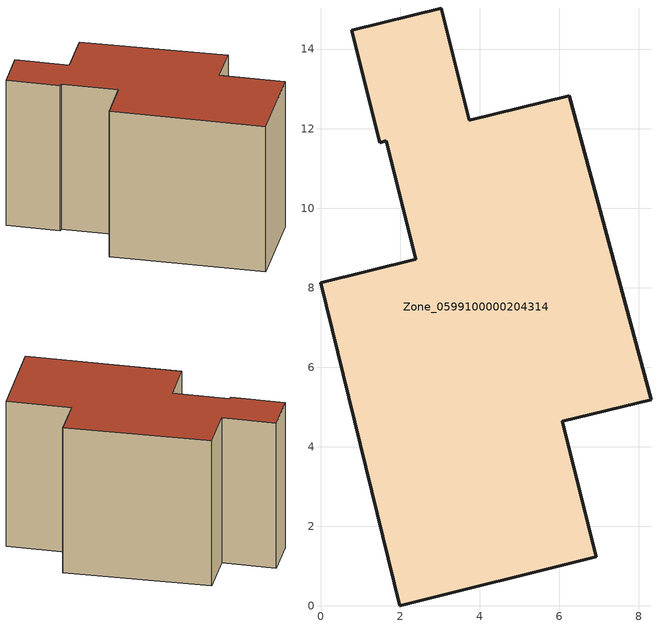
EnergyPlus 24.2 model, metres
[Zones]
Zone_0599100000204314
 floor ground (C_G): 1.49,11.65 0.79,14.47 3.04,15.03 3.74,12.21 6.25,12.83 8.31,5.18 6.08,4.64 6.93,1.24 2,0 0,8.12 2.39,8.72 1.65,11.69 z0
 wall outside (C_F): 2,0 6.93,1.24 6.08,4.64 8.31,5.18 6.25,12.83 3.74,12.21 3.04,15.03 0.79,14.47 1.49,11.65 1.65,11.69 2.39,8.72 0,8.12 2,0 z0:8.61
 roof outside (C_R): 0.79,14.47 1.49,11.65 1.65,11.69 2.39,8.72 0,8.12 2,0 6.93,1.24 6.08,4.64 8.31,5.18 6.25,12.83 3.74,12.21 3.04,15.03 z8.61
[BUILDING]
Pand.0599100000204314: North Axis=0; Terrain=City; Loads Convergence Tolerance Value=0.04; Temperature Convergence Tolerance Value=0.4; Solar Distribution=FullExterior; Maximum Number of Warmup Days=25; Minimum Number of Warmup Days=1
[Site:Location]
Rotterdam.The.Hague.AP_ZH_NLD Design_Conditions: Latitude=51.96; Longitude=4.45; Time Zone=1; Elevation=-4.5
[SITE:GROUNDTEMPERATURE:BUILDINGSURFACE]
18, 18, 18, 18, 18, 18, 18, 18, 18, 18, 18, 18
[MATERIAL] Thermal Absorptance=0.9; Solar Absorptance=0.7; Visible Absorptance=0.7
Name | Roughness | Thickness | Conductivity | Density | Specific Heat
G.TI.1965-1974 | MediumSmooth | 0.15 | 0.882353 | 540 | 1210
F.TI.1965-1974 | Rough | 0.3 | 0.697674 | 1920 | 840
R.TI.1965-1974 | MediumRough | 0.2 | 0.232558 | 1500 | 1000
[CONSTRUCTION]
C_G: G.TI.1965-1974
C_F: F.TI.1965-1974
C_R: R.TI.1965-1974
[ZONE]
Zone_0599100000204314: Type=1; Multiplier=1; Ceiling Height=Autocalculate; Volume=Autocalculate; Floor Area=autocalculate; Part of Total Floor Area=Yes
[ZONEINFILTRATION:DESIGNFLOWRATE]
Infil_Zone_0599100000204314: Zone or ZoneList or Space or SpaceList=Zone_0599100000204314; Schedule=AlwaysOn; Design Flow Rate Calculation Method=Flow/Area; Flow Rate per Floor Area=0.003; Constant Term Coefficient=1; Temperature Term Coefficient=0; Velocity Term Coefficient=0; Velocity Squared Term Coefficient=0
[HVACTEMPLATE:ZONE:IDEALLOADSAIRSYSTEM]
Zone_0599100000204314: Maximum Heating Supply Air Temperature=50; Minimum Cooling Supply Air Temperature=13; Maximum Heating Supply Air Humidity Ratio=0.0156; Minimum Cooling Supply Air Humidity Ratio=0.0077; Heating Limit=NoLimit; Cooling Limit=NoLimit; Dehumidification Control Type=ConstantSensibleHeatRatio; Cooling Sensible Heat Ratio=0.7; Dehumidification Setpoint=60; Humidification Control Type=None; Humidification Setpoint=30; Outdoor Air Method=None; Outdoor Air Flow Rate per Person=0.00944; Outdoor Air Flow Rate per Zone Floor Area=0; Outdoor Air Flow Rate per Zone=0; Demand Controlled Ventilation Type=None; Outdoor Air Economizer Type=NoEconomizer; Heat Recovery Type=None; Sensible Heat Recovery Effectiveness=0.7; Latent Heat Recovery Effectiveness=0.65
[ZONECONTROL:THERMOSTAT]
ThermostatControl_Zone_0599100000204314: Zone or ZoneList=Zone_0599100000204314; Control Type Schedule=DualSetpointControlType; Control 1=Thermostat_Zone_0599100000204314; Temperature Difference Between Cutout And Setpoint=0
[THERMOSTATSETPOINT:DUALSETPOINT]
Thermostat_Zone_0599100000204314: Heating Setpoint Temperature Schedule=HeatingSetpoint_Zone_0599100000204314; Cooling Setpoint Temperature Schedule=CoolingSetpoint_Zone_0599100000204314
[SCHEDULE:COMPACT]
HeatingSetpoint_Zone_0599100000204314: Through: 12/31, For: AllDays, Until: 24:00, 21
CoolingSetpoint_Zone_0599100000204314: Through: 12/31, For: AllDays, Until: 24:00, 24
DualSetpointControlType: Through: 12/31, For: AllDays, Until: 24:00, 4
AlwaysOn: Through: 12/31, For: AllDays, Until: 24:00, 1
